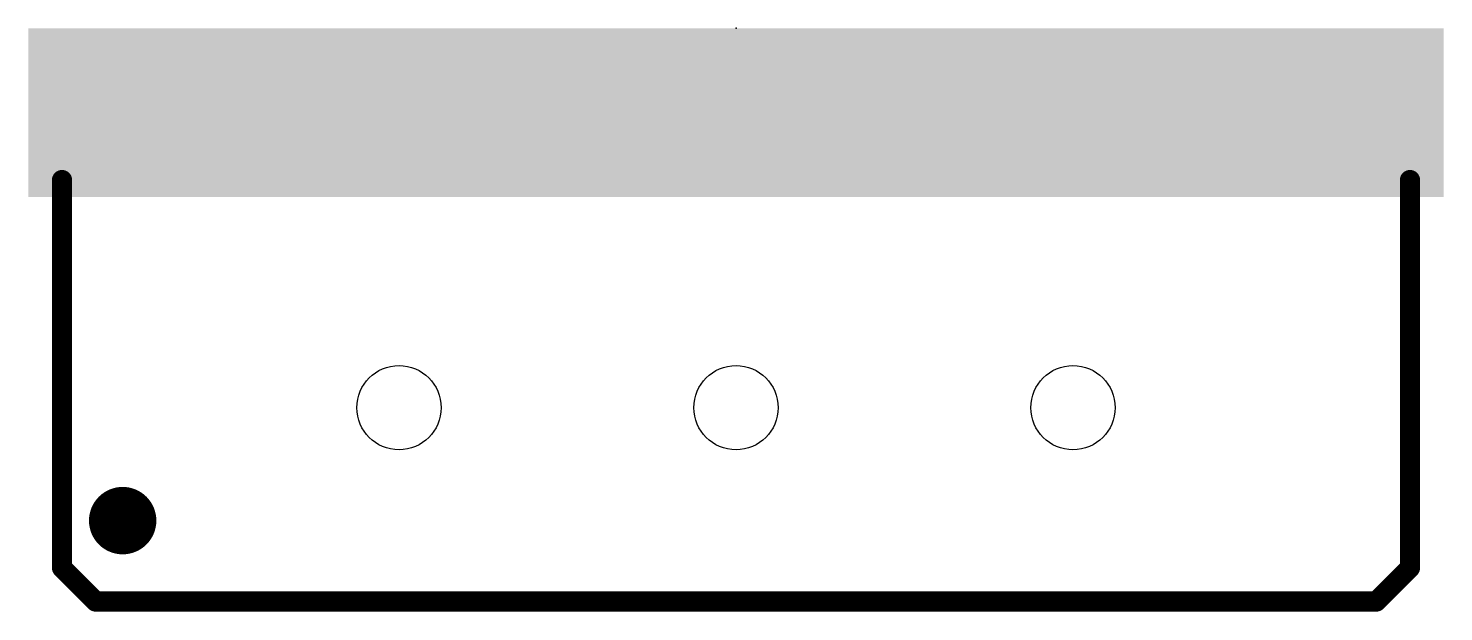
# Model space of a CAD drawing. Extents: x 2.54 to 2.96, y 1.227 to 1.4.
import ezdxf

# ---------------------------------------------------------------- set-up
doc = ezdxf.new("R2010")
doc.units = 0
doc.header["$MEASUREMENT"] = 0
doc.layers.get('0').update_dxf_attribs({"linetype": 'CONTINUOUS'})
for name, color, linetype in [('21', 251, 'CONTINUOUS'), ('23', 178, 'CONTINUOUS'), ('51', 251, 'CONTINUOUS')]:
    doc.layers.add(name, color=color, linetype=linetype)

# ---------------------------------------------------------------- blocks, each defined once
blk = doc.blocks.new('RECT')
blk.add_solid([(-0.5, -0.5), (0.5, -0.5), (-0.5, 0.5), (0.5, 0.5)])

msp = doc.modelspace()

# ---------------------------------------------------------------- linework, layer by layer
at = {"linetype": 'ByBlock'}
for centre in [(2.65, 1.2875), (2.75, 1.2875), (2.85, 1.2875)]:
    msp.add_circle(centre, 0.0125, dxfattribs=at)
at = {"layer": '21', "const_width": 0.006}
for points in [[(2.55, 1.24), (2.55, 1.355)], [(2.95, 1.355), (2.95, 1.24)], [(2.55, 1.24), (2.56, 1.23)], [(2.94, 1.23), (2.95, 1.24)], [(2.94, 1.23), (2.56, 1.23)]]:
    msp.add_lwpolyline(points, dxfattribs=at)
at = {"layer": '21'}
for points, const_width in [([(2.5515, 1.355, 1), (2.5485, 1.355)], 0.003), ([(2.9515, 1.355, 1), (2.9485, 1.355)], 0.003), ([(2.568, 1.249, 1), (2.568, 1.259, 1), (2.568, 1.249)], 0.01), ([(2.551061, 1.241061, 1), (2.548939, 1.238939)], 0.003), ([(2.5485, 1.24, 1), (2.5515, 1.24)], 0.003), ([(2.9485, 1.24, 1), (2.9515, 1.24)], 0.003), ([(2.951061, 1.238939, 1), (2.948939, 1.241061)], 0.003), ([(2.56, 1.2315, 1), (2.56, 1.2285)], 0.003), ([(2.558939, 1.228939, 1), (2.561061, 1.231061)], 0.003), ([(2.938939, 1.231061, 1), (2.941061, 1.228939)], 0.003), ([(2.94, 1.2285, 1), (2.94, 1.2315)], 0.003)]:
    msp.add_lwpolyline(points, format="xyb", dxfattribs=dict(at, const_width=const_width))
at = {"layer": '23'}
msp.add_point((2.75, 1.4), dxfattribs=at)

# ---------------------------------------------------------------- block references
at = {"layer": '21'}
for p, xscale, yscale in [((2.5775, 1.375), 0.075, 0.05), ((2.65, 1.385), 0.07, 0.03), ((2.7, 1.375), 0.03, 0.05), ((2.75, 1.385), 0.07, 0.03), ((2.8, 1.375), 0.03, 0.05), ((2.85, 1.385), 0.07, 0.03), ((2.9225, 1.375), 0.075, 0.05)]:
    msp.add_blockref('RECT', p, dxfattribs=dict(at, xscale=xscale, yscale=yscale))
at = {"layer": '51', "xscale": 0.07, "yscale": 0.02}
for p in [(2.65, 1.36), (2.75, 1.36), (2.85, 1.36)]:
    msp.add_blockref('RECT', p, dxfattribs=at)

doc.saveas('drawing.dxf')
